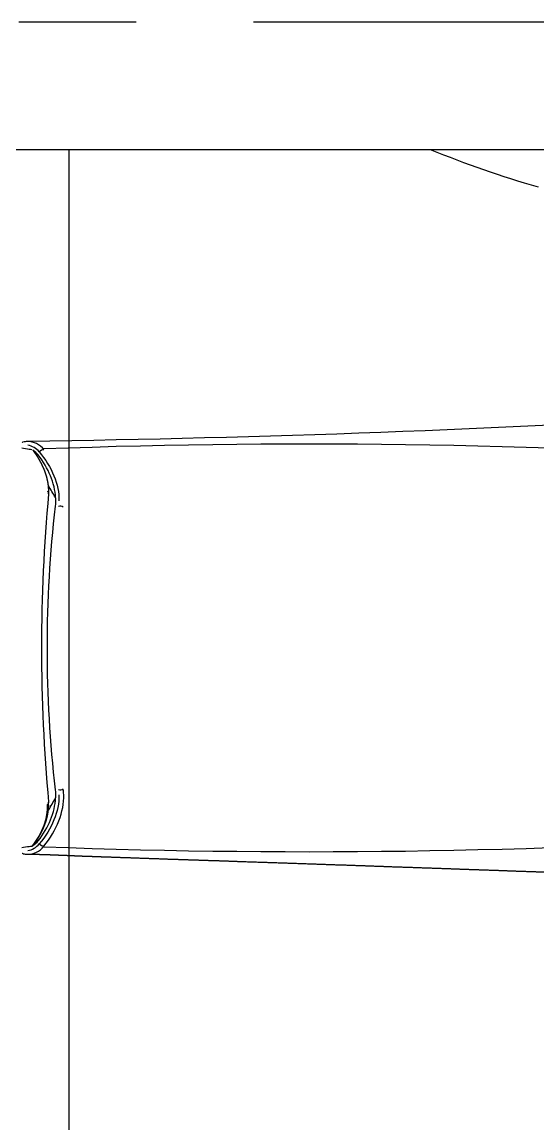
# Model space of a CAD drawing. Header units: millimetres. Extents: x 5066 to 5486, y -1867 to -1273.
# Drawn here: x 5396.21 to 5403.91, y -1443.35 to -1426.91 of the extents above; entities that cross this region are included whole.
import ezdxf

# ---------------------------------------------------------------- set-up
doc = ezdxf.new("R2010")
doc.units = ezdxf.units.MM
doc.header["$LTSCALE"] = 7
doc.header["$MEASUREMENT"] = 0
doc.linetypes.add('CENTER', pattern=[2, 1.25, -0.25, 0.25, -0.25])
doc.layers.add('CL', color=1, linetype='CENTER')
doc.layers.add('DWG', color=7, linetype='CONTINUOUS')

msp = doc.modelspace()

# ---------------------------------------------------------------- linework, layer by layer
at = {"layer": 'CL', "color": 1, "linetype": 'CENTER'}
msp.add_line((5422.412, -1426.91), (5321.507, -1426.91), dxfattribs=at)
at = {"layer": 'DWG'}
for p, q in [((5394.4, -1428.81), (5407.912, -1428.81)), ((5396.912, -1447.301), (5396.912, -1428.81))]:
    msp.add_line(p, q, dxfattribs=at)
for centre, radius, start, end in [((5407.929, -1415.176), 14.749, 247.5727, 254.1953), ((5393.391, -1214.352), 218.83, 270.76003, 273.52197), ((5396.293, -1433.503), 0.332, 90.8778, 102.2869), ((5396.289, -1433.485), 0.315, 38.5957, 90.2485), ((5396.246, -1433.504), 0.284, 39.4675, 80.1885), ((5396.242, -1433.527), 0.26, 38.0658, 58.8392), ((5400.484, -1539.861), 106.653, 85.93161, 92.1218), ((5421.513, -1436.251), 25.014, 174.7214, 185.2719), ((5414.995, -1436.25), 18.414, 173.3997, 186.5997), ((5400.482, -1333.093), 106.198, 267.87023, 274.08687), ((5396.289, -1439.014), 0.315, 269.4231, 321.3897), ((5396.247, -1438.996), 0.282, 279.4721, 320.809), ((5396.241, -1438.971), 0.262, 301.2015, 322.32), ((5396.293, -1438.989), 0.339, 258.0594, 268.8666)]:
    msp.add_arc(centre, radius, start, end, dxfattribs=at)
at = {"layer": 'DWG', "extrusion": (0, 0, -1)}
for centre, major_axis, ratio, start_param, end_param in [((5396.544, -1433.945), (0.0598, -0.0046), 0.819847, 5.378627, 6.284019), ((5396.783, -1434.176), (0.0592, -0.0096), 0.798925, 4.057619, 5.311624), ((5396.783, -1438.323), (0.0592, 0.0096), 0.798943, 0.971505, 2.225535), ((5396.544, -1438.554), (0.0598, 0.0046), 0.819766, 6.282348, 7.188569)]:
    msp.add_ellipse(centre, major_axis=major_axis, ratio=ratio, start_param=start_param, end_param=end_param, dxfattribs=at)
at = {"layer": 'DWG'}
for points in [[(5396.204, -1433.264), (5396.242, -1433.272), (5396.279, -1433.277), (5396.317, -1433.282)], [(5396.212, -1433.183), (5396.216, -1433.181), (5396.219, -1433.179), (5396.222, -1433.178)], [(5396.317, -1433.282), (5396.33, -1433.284), (5396.343, -1433.286), (5396.356, -1433.287)], [(5396.464, -1433.324), (5396.48, -1433.301), (5396.513, -1433.284), (5396.535, -1433.289)], [(5396.464, -1433.324), (5396.651, -1433.547), (5396.766, -1433.812), (5396.759, -1434.055)], [(5396.421, -1433.368), (5396.43, -1433.368), (5396.439, -1433.369), (5396.448, -1433.369)], [(5396.708, -1434.006), (5396.7, -1433.792), (5396.603, -1433.566), (5396.448, -1433.369)], [(5396.706, -1434.006), (5396.673, -1433.945), (5396.638, -1433.886), (5396.602, -1433.828)], [(5396.709, -1434.011), (5396.71, -1434.052), (5396.708, -1434.093), (5396.703, -1434.133)], [(5396.703, -1438.366), (5396.708, -1438.406), (5396.71, -1438.447), (5396.709, -1438.489)], [(5396.584, -1438.59), (5396.597, -1438.789), (5396.507, -1439.013), (5396.356, -1439.212)], [(5396.448, -1439.13), (5396.604, -1438.932), (5396.701, -1438.704), (5396.709, -1438.489)], [(5396.759, -1438.445), (5396.766, -1438.687), (5396.652, -1438.951), (5396.465, -1439.174)], [(5396.535, -1439.21), (5396.726, -1438.974), (5396.84, -1438.694), (5396.83, -1438.439)], [(5396.602, -1438.672), (5396.639, -1438.612), (5396.674, -1438.551), (5396.709, -1438.489)], [(5396.317, -1439.217), (5396.279, -1439.222), (5396.242, -1439.228), (5396.204, -1439.235)], [(5396.356, -1439.212), (5396.343, -1439.213), (5396.33, -1439.215), (5396.317, -1439.217)], [(5396.448, -1439.13), (5396.439, -1439.131), (5396.43, -1439.131), (5396.421, -1439.131)], [(5396.536, -1439.21), (5396.513, -1439.214), (5396.481, -1439.198), (5396.465, -1439.175)], [(5396.223, -1439.321), (5396.219, -1439.32), (5396.215, -1439.318), (5396.212, -1439.316)]]:
    msp.add_open_spline(points, degree=3, dxfattribs=at)
for points, degree, knots in [([(5396.604, -1433.95), (5396.606, -1433.926), (5396.606, -1433.901), (5396.606, -1433.877), (5396.604, -1433.852), (5396.602, -1433.828), (5396.599, -1433.803), (5396.595, -1433.778), (5396.59, -1433.753), (5396.584, -1433.728), (5396.578, -1433.702), (5396.571, -1433.677), (5396.563, -1433.652), (5396.554, -1433.627), (5396.544, -1433.599), (5396.532, -1433.571), (5396.519, -1433.543), (5396.506, -1433.515), (5396.492, -1433.487), (5396.477, -1433.459), (5396.461, -1433.432), (5396.445, -1433.404), (5396.427, -1433.377), (5396.409, -1433.351), (5396.391, -1433.324), (5396.371, -1433.298)], 1, [0, 0, 0.19499, 0.389979, 0.584969, 0.779958, 0.974948, 1.169937, 1.364927, 1.559917, 1.754906, 1.949896, 2.144885, 2.339875, 2.534864, 2.755662, 2.976461, 3.197259, 3.418057, 3.638855, 3.859653, 4.080451, 4.301249, 4.522047, 4.742845, 4.963643, 5.184441, 5.184441]), ([(5396.83, -1438.439), (5396.83, -1438.439), (5396.83, -1438.439), (5396.83, -1438.439), (5396.829, -1438.411), (5396.827, -1438.383), (5396.823, -1438.356)], 3, [0, 0, 0, 0, 0.000088, 0.000088, 0.000088, 1, 1, 1, 1]), ([(5396.371, -1439.201), (5396.392, -1439.174), (5396.411, -1439.146), (5396.43, -1439.118), (5396.448, -1439.09), (5396.465, -1439.061), (5396.481, -1439.033), (5396.496, -1439.004), (5396.511, -1438.975), (5396.524, -1438.946), (5396.537, -1438.917), (5396.548, -1438.889), (5396.558, -1438.86), (5396.568, -1438.832), (5396.576, -1438.803), (5396.583, -1438.774), (5396.59, -1438.746), (5396.595, -1438.717), (5396.599, -1438.689), (5396.603, -1438.66), (5396.605, -1438.632), (5396.606, -1438.604), (5396.605, -1438.577), (5396.604, -1438.55)], 1, [0, 0, 0.23042, 0.46084, 0.69126, 0.92168, 1.1521, 1.38252, 1.61294, 1.84336, 2.07378, 2.29551, 2.51724, 2.73897, 2.9607, 3.18243, 3.40416, 3.62589, 3.84762, 4.069351, 4.291081, 4.512811, 4.734541, 4.956271, 5.178001, 5.178001]), ([(5396.293, -1439.329), (5396.341, -1439.329), (5396.389, -1439.33), (5396.438, -1439.33), (5396.487, -1439.331), (5396.537, -1439.333), (5396.587, -1439.334), (5396.638, -1439.336), (5396.688, -1439.338), (5396.739, -1439.34), (5396.79, -1439.342), (5396.841, -1439.344), (5396.892, -1439.346), (5396.943, -1439.348), (5396.994, -1439.351), (5397.044, -1439.353), (5397.094, -1439.355), (5397.143, -1439.357), (5397.193, -1439.359), (5397.241, -1439.36), (5397.402, -1439.366), (5397.561, -1439.371), (5397.72, -1439.377), (5397.878, -1439.382), (5398.035, -1439.388), (5398.191, -1439.393), (5398.346, -1439.399), (5398.5, -1439.404), (5398.653, -1439.409), (5398.805, -1439.414), (5398.956, -1439.419), (5399.204, -1439.427), (5399.449, -1439.436), (5399.69, -1439.444), (5399.929, -1439.452), (5400.166, -1439.46), (5400.4, -1439.468), (5400.631, -1439.476), (5400.859, -1439.484), (5401.085, -1439.491), (5401.309, -1439.499), (5401.53, -1439.507), (5401.749, -1439.515), (5401.966, -1439.522), (5402.18, -1439.53), (5402.392, -1439.537), (5402.601, -1439.544), (5402.809, -1439.552), (5403.014, -1439.559), (5403.218, -1439.566), (5403.419, -1439.573), (5403.603, -1439.58), (5403.785, -1439.586), (5403.966, -1439.592), (5404.145, -1439.599), (5404.322, -1439.605), (5404.498, -1439.611), (5404.672, -1439.617), (5404.845, -1439.623), (5405.017, -1439.629), (5405.188, -1439.635), (5405.357, -1439.642), (5405.525, -1439.647), (5405.692, -1439.653), (5405.858, -1439.659), (5406.023, -1439.665), (5406.187, -1439.671), (5406.351, -1439.677), (5406.513, -1439.683), (5406.675, -1439.689), (5406.836, -1439.695)], 1, [0, 0, 0.460072, 0.920145, 1.380217, 1.84029, 2.300362, 2.760435, 3.220507, 3.68058, 4.140652, 4.600725, 5.060797, 5.52087, 5.980942, 6.441015, 6.901087, 7.361159, 7.821232, 8.281304, 8.741377, 10.276355, 11.811333, 13.346312, 14.88129, 16.416268, 17.951246, 19.486224, 21.021203, 22.556181, 24.091159, 25.626137, 28.162406, 30.698674, 33.234942, 35.771211, 38.307479, 40.843747, 43.380016, 45.916284, 48.452552, 50.988821, 53.525089, 56.061358, 58.597626, 61.133894, 63.670163, 66.206431, 68.742699, 71.278968, 73.815236, 76.351504, 78.690463, 81.029421, 83.36838, 85.707338, 88.046297, 90.385256, 92.724214, 95.063173, 97.402131, 99.74109, 102.080048, 104.419007, 106.757965, 109.096924, 111.435883, 113.774841, 116.1138, 118.452758, 120.791717, 123.130675, 123.130675])]:
    msp.add_open_spline(points, degree=degree, knots=knots, dxfattribs=at)

doc.saveas('drawing.dxf')
